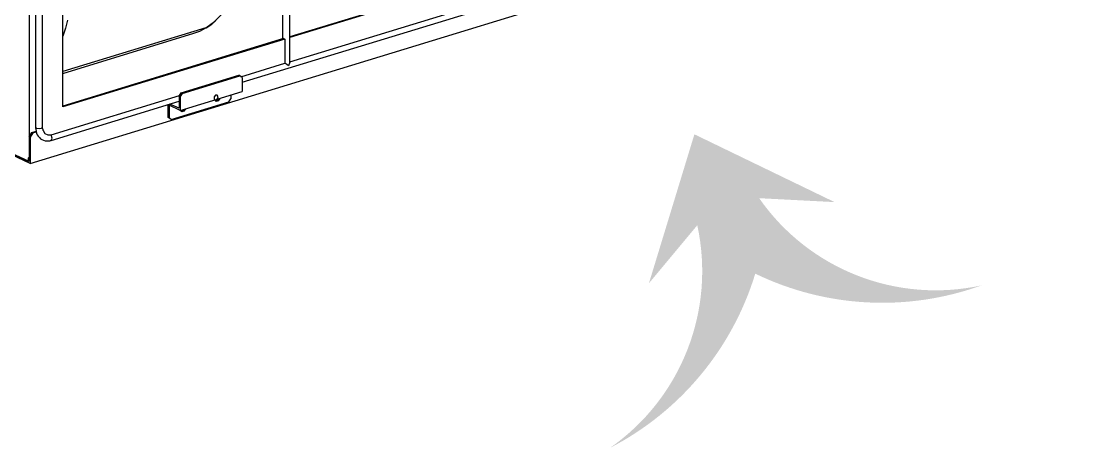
# Model space of a CAD drawing. Extents: x 594 to 813, y 174 to 240.
# Drawn here: x 733.275 to 737.874, y 228.436 to 230.286 of the extents above; entities that cross this region are included whole.
import ezdxf

# ---------------------------------------------------------------- set-up
doc = ezdxf.new("R2010")
doc.units = 0
doc.header["$MEASUREMENT"] = 0
doc.layers.add('AC.REF(S). PIPING', color=3, linetype='CONTINUOUS', lineweight=30)
doc.layers.add('LG-AIRCON', color=3, linetype='CONTINUOUS')
doc.layers.add('LG-TEXT', color=4, linetype='CONTINUOUS')

# ---------------------------------------------------------------- blocks, each defined once
blk = doc.blocks.new('B1-Low Static-Isometric')
at = {"layer": 'LG-AIRCON', "color": 3, "linetype": 'Continuous'}
for p, q in [((4429.41, 4379.96), (4429.41, 4493.07)), ((4426.34, 4481.59), (4426.34, 4390.13)), ((4408.73, 4371.4), (4689.74, 4457.26)), ((4319.12, 4455.72), (4319.12, 4351.79)), ((4322.19, 4351.79), (4322.19, 4455.72)), ((4330.97, 4360.62), (4330.97, 4452.45)), ((4542.84, 4425.73), (4429.41, 4391.07)), ((4543.48, 4425.55), (4429.41, 4390.7)), ((4429.41, 4380.19), (4543.48, 4415.04)), ((4426.68, 4390.24), (4330.97, 4360.99)), ((4427.33, 4390.06), (4330.97, 4360.62)), ((4426.68, 4390.24), (4426.97, 4390.13)), ((4426.97, 4390.13), (4427.33, 4390.06)), ((4427.33, 4390.06), (4427.33, 4379.55)), ((4408.25, 4373.72), (4427.33, 4379.55)), ((4428.12, 4379), (4427.33, 4379.55)), ((4428.84, 4378.41), (4428.12, 4379)), ((4429.41, 4379.96), (4428.84, 4378.41)), ((4382.33, 4366.68), (4407.34, 4374.33)), ((4382.81, 4366.46), (4407.83, 4374.1)), ((4407.83, 4374.1), (4407.34, 4374.33)), ((4408.72, 4373.31), (4407.83, 4374.1)), ((4408.72, 4373.31), (4408.72, 4367.26)), ((4325.9, 4348.56), (4381.59, 4365.58)), ((4381.43, 4365.34), (4382.33, 4366.68)), ((4381.92, 4365.12), (4381.43, 4365.34)), ((4381.43, 4365.34), (4381.43, 4360)), ((4381.92, 4359.07), (4408.72, 4367.26)), ((4382.81, 4366.46), (4381.92, 4365.12)), ((4381.92, 4365.12), (4381.92, 4359.07)), ((4382.33, 4366.68), (4382.81, 4366.46)), ((4403.87, 4365.78), (4403.87, 4364.16)), ((4325.87, 4346.09), (4381.44, 4363.06)), ((4376.58, 4361.58), (4376.58, 4356.19)), ((4381.92, 4359.07), (4377.07, 4361.31)), ((4377.07, 4361.31), (4377.07, 4355.97)), ((4381.43, 4360), (4377.45, 4361.84)), ((4377.96, 4355.17), (4402.98, 4362.82)), ((4397.45, 4363.02), (4396.81, 4363.62)), ((4397.77, 4363.43), (4397.05, 4363.23)), ((4398.38, 4363.3), (4397.45, 4363.02)), ((4398.37, 4364.09), (4397.77, 4363.43)), ((4399.03, 4364.3), (4398.38, 4363.3)), ((4402.98, 4362.82), (4403.87, 4364.16)), ((4376.58, 4356.19), (4377.07, 4355.97)), ((4377.48, 4355.4), (4376.58, 4356.19)), ((4377.07, 4355.97), (4377.96, 4355.17)), ((4377.96, 4355.17), (4377.48, 4355.4)), ((4382.56, 4358.47), (4381.91, 4359.07)), ((4382.88, 4358.88), (4382.16, 4358.68)), ((4383.49, 4358.75), (4382.56, 4358.47)), ((4383.47, 4359.54), (4382.88, 4358.88)), ((4384.14, 4359.75), (4383.49, 4358.75)), ((4319.12, 4351.79), (4319.57, 4351.39)), ((4319.12, 4351.79), (4319.13, 4351.32)), ((4319.13, 4351.32), (4319.17, 4350.87)), ((4319.17, 4350.87), (4319.31, 4350.05)), ((4319.57, 4351.39), (4320.65, 4351.22)), ((4320.65, 4351.22), (4321.74, 4351.39)), ((4321.74, 4351.39), (4322.19, 4351.79)), ((4322.19, 4351.72), (4322.19, 4351.79)), ((4322.19, 4351.65), (4322.19, 4351.72)), ((4322.23, 4351.1), (4322.19, 4351.65)), ((4322.34, 4350.62), (4322.23, 4351.1)), ((4322.38, 4350.51), (4322.34, 4350.62)), ((4319.31, 4350.05), (4319.55, 4349.27)), ((4319.55, 4349.27), (4319.87, 4348.55)), ((4319.87, 4348.55), (4320.27, 4347.88)), ((4320.27, 4347.88), (4320.75, 4347.31)), ((4320.75, 4347.31), (4321.31, 4346.81)), ((4321.31, 4346.81), (4321.9, 4346.43)), ((4321.9, 4346.43), (4322.55, 4346.13)), ((4322.42, 4350.41), (4322.38, 4350.51)), ((4322.41, 4350.4), (4323.2, 4349.12)), ((4322.55, 4346.13), (4323.22, 4345.94)), ((4323.2, 4349.12), (4324.43, 4348.47)), ((4324.43, 4348.47), (4325.9, 4348.56)), ((4325.31, 4345.94), (4325.59, 4346.01)), ((4325.59, 4346.01), (4325.87, 4346.09)), ((4325.87, 4346.09), (4326.39, 4347.08)), ((4326.39, 4347.08), (4325.9, 4348.56)), ((4323.22, 4345.94), (4323.91, 4345.85)), ((4323.91, 4345.85), (4324.61, 4345.85)), ((4324.61, 4345.85), (4325.31, 4345.94))]:
    blk.add_line(p, q, dxfattribs=at)
at = {"layer": 'LG-AIRCON', "color": 254, "linetype": 'Continuous'}
for p, q in [((4316.72, 4336.12), (4772.76, 4475.46)), ((4316.33, 4470.12), (4316.33, 4338.29)), ((4316.33, 4336.87), (4225.58, 4378.73)), ((4225.58, 4378.73), (4315.94, 4337.05)), ((4316.72, 4336.12), (4225.58, 4378.16)), ((4397.23, 4365.68), (4396.63, 4364.91)), ((4396.63, 4364.91), (4396.63, 4363.99)), ((4397.99, 4365.7), (4397.23, 4365.68)), ((4398.33, 4364.97), (4397.99, 4365.7)), ((4397.99, 4364.03), (4398.33, 4364.97)), ((4396.63, 4363.99), (4397.23, 4363.59)), ((4396.93, 4363.66), (4397.43, 4363.63)), ((4397.23, 4363.59), (4397.99, 4364.03)), ((4397.43, 4363.63), (4397.93, 4363.96)), ((4382.04, 4359.11), (4382.54, 4359.08)), ((4382.54, 4359.08), (4383.04, 4359.41)), ((4316.33, 4347.69), (4317.52, 4349.48)), ((4316.72, 4347.51), (4316.33, 4347.69)), ((4316.33, 4347.69), (4316.33, 4336.87)), ((4317.91, 4349.3), (4316.72, 4347.51)), ((4316.72, 4347.51), (4316.72, 4336.12)), ((4317.52, 4349.48), (4319.37, 4350.04)), ((4317.52, 4349.48), (4317.91, 4349.3)), ((4317.91, 4349.3), (4319.44, 4349.76)), ((4316.33, 4338.29), (4315.94, 4338.47)), ((4315.94, 4338.47), (4315.94, 4337.05)), ((4315.94, 4337.05), (4316.33, 4337.17))]:
    blk.add_line(p, q, dxfattribs=at)
at = {"layer": 'LG-AIRCON', "color": 43, "linetype": 'Continuous'}
for p, q in [((4333, 4398.26), (4332.07, 4394.69)), ((4393, 4394.87), (4396.78, 4397.63)), ((4394.73, 4395.95), (4396.08, 4396.96)), ((4396.08, 4396.96), (4397.38, 4398.05)), ((4396.78, 4397.63), (4400.21, 4401.11)), ((4393, 4394.87), (4330.97, 4375.92)), ((4332.07, 4394.69), (4330.97, 4391.29)), ((4330.97, 4375.17), (4387.76, 4392.52)), ((4387.76, 4392.52), (4390.44, 4393.53)), ((4390.44, 4393.53), (4393, 4394.87)), ((4393.12, 4394.92), (4393, 4394.87)), ((4393.23, 4394.97), (4393.12, 4394.92)), ((4393.23, 4394.97), (4393.98, 4395.45)), ((4393.98, 4395.45), (4394.73, 4395.95))]:
    blk.add_line(p, q, dxfattribs=at)
blk = doc.blocks.new('A$C66FF4859')
at = {"layer": 'LG-TEXT'}
blk.add_hatch(color=2, dxfattribs=at).paths.add_polyline_path([(-4411.78, 1639.42, 0.201941), (-4313.59, 1634.34, -0.302776), (-4410.09, 1672.15), (-4377.36, 1670.46), (-4438.2, 1699.86), (-4457.94, 1635.24), (-4436.95, 1660.41, -0.302776), (-4474.76, 1563.91, 0.201941)])
at = {"layer": 'LG-AIRCON'}
blk.add_blockref('B1-Low Static-Isometric', (-9043.26, -2648.87), dxfattribs=at)

msp = doc.modelspace()

# ---------------------------------------------------------------- block references
at = {"layer": 'AC.REF(S). PIPING', "linetype": 'Continuous', "xscale": 0.0099999999999909, "yscale": 0.0099999999999909, "zscale": 0.0099999999999909}
msp.add_blockref('A$C66FF4859', (780.5791, 212.7973), dxfattribs=at)

doc.saveas('drawing.dxf')
